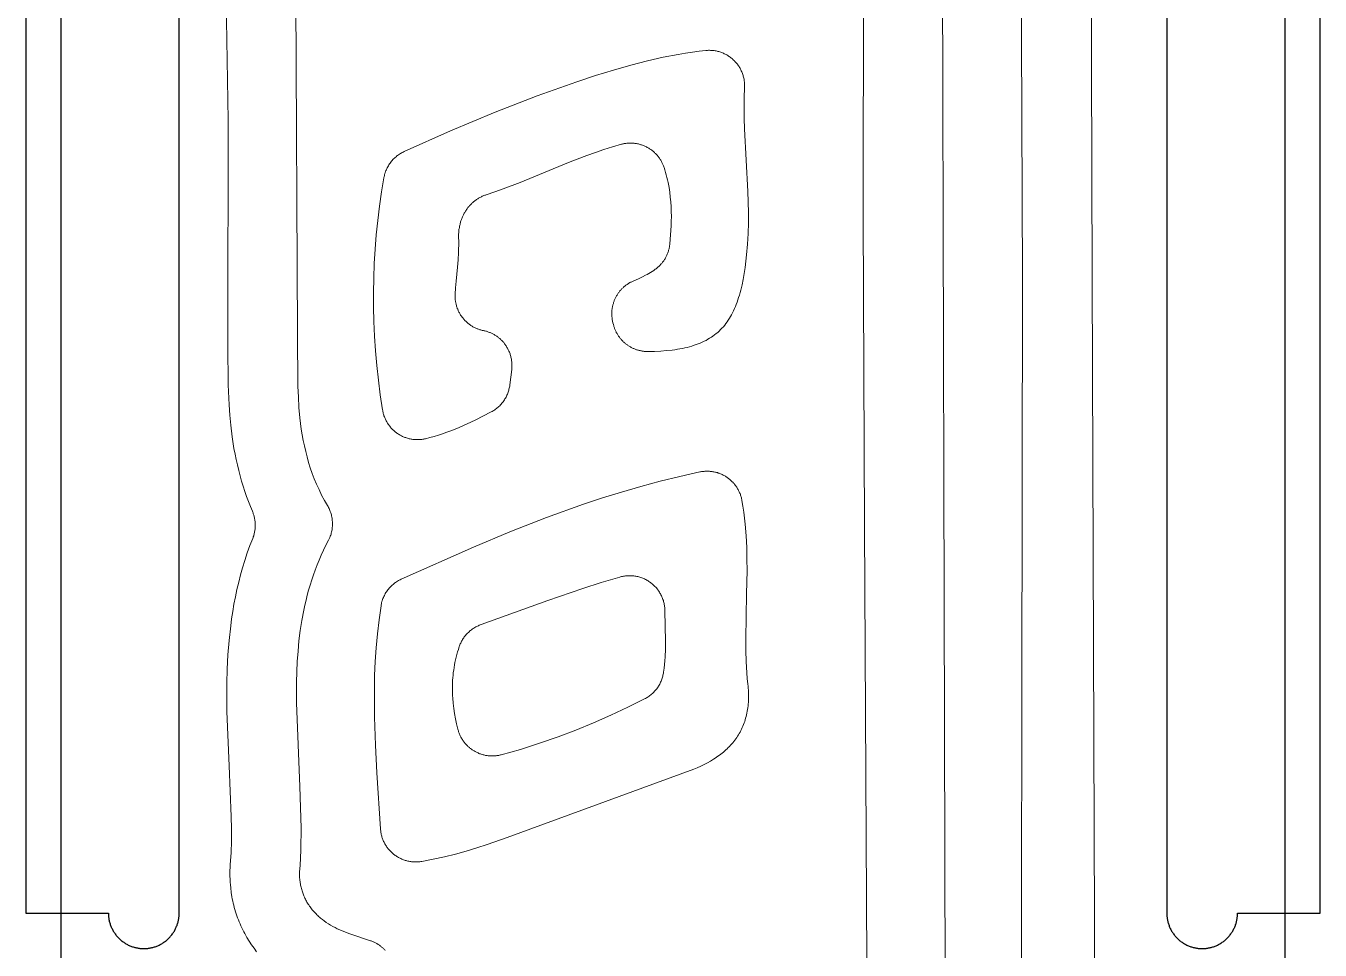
# Model space of a CAD drawing. Header units: millimetres. Extents: x -6241 to -6132, y -2794 to -2294.
# Drawn here: x -6241.5 to -6131.7, y -2597.6 to -2519.2 of the extents above; entities that cross this region are included whole.
import ezdxf

# ---------------------------------------------------------------- set-up
doc = ezdxf.new("R2010")
doc.units = ezdxf.units.MM
doc.header["$MEASUREMENT"] = 0
for name, color, linetype, true_color in [('FAB$CUTEXT-D10-TE6', 80, 'Continuous', 0x2fff00), ('FAB$POCKET-D5-TE6', 4, 'Continuous', 0x00fff5), ('FAB$POCKET-D8-TE6', 5, 'Continuous', 0x0200ff)]:
    doc.layers.add(name, color=color, linetype=linetype, true_color=true_color)

msp = doc.modelspace()

# ---------------------------------------------------------------- linework, layer by layer
at = {"layer": 'FAB$CUTEXT-D10-TE6'}
msp.add_lwpolyline([(-6134.72, -2299.47), (-6134.72, -2789.47), (-6238.47, -2789.47), (-6238.47, -2299.47)], close=True, dxfattribs=at)
at = {"layer": 'FAB$POCKET-D5-TE6'}
for points in [[(-6234.47, -2494.47), (-6241.47, -2494.47), (-6241.47, -2594.47), (-6234.47, -2594.47)], [(-6228.47, -2594.47), (-6228.47, -2494.47)], [(-6144.72, -2494.47), (-6144.72, -2594.47)], [(-6138.72, -2594.47), (-6131.72, -2594.47), (-6131.72, -2494.47), (-6138.72, -2494.47)], [(-6234.47, -2594.47), (-6234.47, -2594.53), (-6234.46, -2594.6), (-6234.46, -2594.67), (-6234.45, -2594.74), (-6234.45, -2594.8), (-6234.44, -2594.87), (-6234.43, -2594.94), (-6234.42, -2595.01), (-6234.4, -2595.08), (-6234.39, -2595.15), (-6234.37, -2595.22), (-6234.35, -2595.29), (-6234.33, -2595.36), (-6234.31, -2595.43), (-6234.28, -2595.5), (-6234.26, -2595.57), (-6234.23, -2595.64), (-6234.2, -2595.71), (-6234.16, -2595.78), (-6234.13, -2595.84), (-6234.1, -2595.91), (-6234.06, -2595.98), (-6234.02, -2596.04), (-6233.98, -2596.11), (-6233.93, -2596.17), (-6233.89, -2596.23), (-6233.84, -2596.3), (-6233.8, -2596.36), (-6233.75, -2596.42), (-6233.69, -2596.48), (-6233.64, -2596.53), (-6233.59, -2596.59), (-6233.53, -2596.64), (-6233.47, -2596.69), (-6233.42, -2596.75), (-6233.36, -2596.8), (-6233.3, -2596.84), (-6233.23, -2596.89), (-6233.17, -2596.93), (-6233.11, -2596.98), (-6233.04, -2597.02), (-6232.98, -2597.06), (-6232.91, -2597.1), (-6232.84, -2597.13), (-6232.78, -2597.17), (-6232.71, -2597.2), (-6232.64, -2597.23), (-6232.57, -2597.26), (-6232.5, -2597.28), (-6232.43, -2597.31), (-6232.36, -2597.33), (-6232.29, -2597.35), (-6232.22, -2597.37), (-6232.15, -2597.39), (-6232.08, -2597.4), (-6232.01, -2597.42), (-6231.94, -2597.43), (-6231.87, -2597.44), (-6231.8, -2597.45), (-6231.74, -2597.45), (-6231.67, -2597.46), (-6231.6, -2597.46), (-6231.53, -2597.47), (-6231.47, -2597.47), (-6231.4, -2597.47), (-6231.33, -2597.46), (-6231.26, -2597.46), (-6231.2, -2597.45), (-6231.13, -2597.45), (-6231.06, -2597.44), (-6230.99, -2597.43), (-6230.92, -2597.42), (-6230.85, -2597.4), (-6230.78, -2597.39), (-6230.71, -2597.37), (-6230.64, -2597.35), (-6230.57, -2597.33), (-6230.5, -2597.31), (-6230.43, -2597.28), (-6230.36, -2597.26), (-6230.29, -2597.23), (-6230.22, -2597.2), (-6230.16, -2597.17), (-6230.09, -2597.13), (-6230.02, -2597.1), (-6229.95, -2597.06), (-6229.89, -2597.02), (-6229.82, -2596.98), (-6229.76, -2596.93), (-6229.7, -2596.89), (-6229.64, -2596.84), (-6229.58, -2596.8), (-6229.52, -2596.75), (-6229.46, -2596.69), (-6229.4, -2596.64), (-6229.34, -2596.59), (-6229.29, -2596.53), (-6229.24, -2596.48), (-6229.19, -2596.42), (-6229.14, -2596.36), (-6229.09, -2596.3), (-6229.04, -2596.23), (-6229, -2596.17), (-6228.96, -2596.11), (-6228.91, -2596.04), (-6228.87, -2595.98), (-6228.84, -2595.91), (-6228.8, -2595.84), (-6228.77, -2595.78), (-6228.74, -2595.71), (-6228.71, -2595.64), (-6228.68, -2595.57), (-6228.65, -2595.5), (-6228.63, -2595.43), (-6228.6, -2595.36), (-6228.58, -2595.29), (-6228.56, -2595.22), (-6228.55, -2595.15), (-6228.53, -2595.08), (-6228.52, -2595.01), (-6228.5, -2594.94), (-6228.49, -2594.87), (-6228.49, -2594.8), (-6228.48, -2594.74), (-6228.47, -2594.67), (-6228.47, -2594.6), (-6228.47, -2594.53), (-6228.47, -2594.47)], [(-6144.72, -2594.47), (-6144.72, -2594.53), (-6144.71, -2594.6), (-6144.71, -2594.67), (-6144.71, -2594.74), (-6144.7, -2594.8), (-6144.69, -2594.87), (-6144.68, -2594.94), (-6144.67, -2595.01), (-6144.65, -2595.08), (-6144.64, -2595.15), (-6144.62, -2595.22), (-6144.6, -2595.29), (-6144.58, -2595.36), (-6144.56, -2595.43), (-6144.53, -2595.5), (-6144.51, -2595.57), (-6144.48, -2595.64), (-6144.45, -2595.71), (-6144.42, -2595.78), (-6144.38, -2595.84), (-6144.35, -2595.91), (-6144.31, -2595.98), (-6144.27, -2596.04), (-6144.23, -2596.11), (-6144.19, -2596.17), (-6144.14, -2596.23), (-6144.09, -2596.3), (-6144.05, -2596.36), (-6144, -2596.42), (-6143.95, -2596.48), (-6143.89, -2596.53), (-6143.84, -2596.59), (-6143.78, -2596.64), (-6143.73, -2596.69), (-6143.67, -2596.75), (-6143.61, -2596.8), (-6143.55, -2596.84), (-6143.49, -2596.89), (-6143.42, -2596.93), (-6143.36, -2596.98), (-6143.29, -2597.02), (-6143.23, -2597.06), (-6143.16, -2597.1), (-6143.1, -2597.13), (-6143.03, -2597.17), (-6142.96, -2597.2), (-6142.89, -2597.23), (-6142.82, -2597.26), (-6142.75, -2597.28), (-6142.68, -2597.31), (-6142.61, -2597.33), (-6142.54, -2597.35), (-6142.47, -2597.37), (-6142.4, -2597.39), (-6142.33, -2597.4), (-6142.26, -2597.42), (-6142.19, -2597.43), (-6142.12, -2597.44), (-6142.06, -2597.45), (-6141.99, -2597.45), (-6141.92, -2597.46), (-6141.85, -2597.46), (-6141.78, -2597.47), (-6141.72, -2597.47), (-6141.65, -2597.47), (-6141.58, -2597.46), (-6141.52, -2597.46), (-6141.45, -2597.45), (-6141.38, -2597.45), (-6141.31, -2597.44), (-6141.24, -2597.43), (-6141.17, -2597.42), (-6141.1, -2597.4), (-6141.03, -2597.39), (-6140.96, -2597.37), (-6140.89, -2597.35), (-6140.82, -2597.33), (-6140.75, -2597.31), (-6140.68, -2597.28), (-6140.61, -2597.26), (-6140.54, -2597.23), (-6140.48, -2597.2), (-6140.41, -2597.17), (-6140.34, -2597.13), (-6140.27, -2597.1), (-6140.21, -2597.06), (-6140.14, -2597.02), (-6140.08, -2596.98), (-6140.01, -2596.93), (-6139.95, -2596.89), (-6139.89, -2596.84), (-6139.83, -2596.8), (-6139.77, -2596.75), (-6139.71, -2596.69), (-6139.65, -2596.64), (-6139.6, -2596.59), (-6139.54, -2596.53), (-6139.49, -2596.48), (-6139.44, -2596.42), (-6139.39, -2596.36), (-6139.34, -2596.3), (-6139.29, -2596.23), (-6139.25, -2596.17), (-6139.21, -2596.11), (-6139.17, -2596.04), (-6139.13, -2595.98), (-6139.09, -2595.91), (-6139.05, -2595.84), (-6139.02, -2595.78), (-6138.99, -2595.71), (-6138.96, -2595.64), (-6138.93, -2595.57), (-6138.9, -2595.5), (-6138.88, -2595.43), (-6138.85, -2595.36), (-6138.83, -2595.29), (-6138.81, -2595.22), (-6138.8, -2595.15), (-6138.78, -2595.08), (-6138.77, -2595.01), (-6138.76, -2594.94), (-6138.75, -2594.87), (-6138.74, -2594.8), (-6138.73, -2594.74), (-6138.72, -2594.67), (-6138.72, -2594.6), (-6138.72, -2594.53), (-6138.72, -2594.47)]]:
    msp.add_lwpolyline(points, dxfattribs=at)
at = {"layer": 'FAB$POCKET-D8-TE6', "lineweight": 0}
for points in [[(-6156.95, -2540.58), (-6157.31, -2452.01)], [(-6163.45, -2621.61), (-6163.89, -2461.07)], [(-6170.39, -2473.87), (-6170.48, -2535.43)], [(-6151.24, -2476.71), (-6151.05, -2540.61)], [(-6224.34, -2545.3), (-6224.3, -2527.19), (-6224.47, -2517.02)], [(-6218.57, -2516.83), (-6218.43, -2545.29)], [(-6183.82, -2521.29), (-6184.37, -2521.35), (-6184.95, -2521.43), (-6185.54, -2521.52), (-6186.15, -2521.62), (-6187.42, -2521.87), (-6188.76, -2522.18), (-6190.17, -2522.54), (-6191.64, -2522.96), (-6193.17, -2523.42), (-6194.76, -2523.94), (-6198.11, -2525.14), (-6201.68, -2526.53), (-6205.45, -2528.11), (-6209.4, -2529.87)], [(-6180.52, -2524.43), (-6180.52, -2524.36), (-6180.52, -2524.28), (-6180.52, -2524.2), (-6180.52, -2524.12), (-6180.53, -2524.04), (-6180.54, -2523.96), (-6180.55, -2523.88), (-6180.56, -2523.8), (-6180.57, -2523.72), (-6180.59, -2523.64), (-6180.61, -2523.56), (-6180.63, -2523.48), (-6180.65, -2523.4), (-6180.67, -2523.32), (-6180.7, -2523.25), (-6180.73, -2523.17), (-6180.76, -2523.09), (-6180.8, -2523.02), (-6180.83, -2522.94), (-6180.87, -2522.87), (-6180.91, -2522.8), (-6180.95, -2522.73), (-6180.99, -2522.66), (-6181.04, -2522.59), (-6181.08, -2522.52), (-6181.13, -2522.46), (-6181.18, -2522.4), (-6181.23, -2522.33), (-6181.28, -2522.27), (-6181.34, -2522.22), (-6181.39, -2522.16), (-6181.45, -2522.1), (-6181.51, -2522.05), (-6181.56, -2522), (-6181.63, -2521.95), (-6181.69, -2521.9), (-6181.75, -2521.85), (-6181.82, -2521.8), (-6181.88, -2521.76), (-6181.95, -2521.72), (-6182.02, -2521.67), (-6182.09, -2521.63), (-6182.17, -2521.6), (-6182.24, -2521.56), (-6182.31, -2521.53), (-6182.39, -2521.49), (-6182.47, -2521.46), (-6182.54, -2521.44), (-6182.62, -2521.41), (-6182.7, -2521.39), (-6182.78, -2521.37), (-6182.86, -2521.35), (-6182.94, -2521.33), (-6183.02, -2521.32), (-6183.1, -2521.3), (-6183.18, -2521.29), (-6183.26, -2521.28), (-6183.34, -2521.28), (-6183.42, -2521.28), (-6183.5, -2521.27), (-6183.58, -2521.27), (-6183.66, -2521.28), (-6183.74, -2521.28), (-6183.82, -2521.29)], [(-6188.69, -2546.83), (-6188.15, -2546.81), (-6187.63, -2546.79), (-6187.14, -2546.75), (-6186.67, -2546.7), (-6186.44, -2546.67), (-6186.22, -2546.63), (-6186.01, -2546.6), (-6185.79, -2546.56), (-6185.59, -2546.51), (-6185.39, -2546.47), (-6185.19, -2546.42), (-6185, -2546.36), (-6184.81, -2546.3), (-6184.63, -2546.24), (-6184.45, -2546.18), (-6184.28, -2546.11), (-6184.11, -2546.03), (-6183.95, -2545.96), (-6183.79, -2545.88), (-6183.64, -2545.79), (-6183.49, -2545.7), (-6183.34, -2545.61), (-6183.2, -2545.51), (-6183.06, -2545.41), (-6182.93, -2545.31), (-6182.8, -2545.2), (-6182.68, -2545.09), (-6182.55, -2544.97), (-6182.44, -2544.84), (-6182.32, -2544.72), (-6182.21, -2544.59), (-6182.11, -2544.45), (-6182, -2544.31), (-6181.91, -2544.16), (-6181.81, -2544.01), (-6181.72, -2543.86), (-6181.63, -2543.7), (-6181.54, -2543.54), (-6181.46, -2543.37), (-6181.38, -2543.19), (-6181.3, -2543.01), (-6181.23, -2542.83), (-6181.16, -2542.64), (-6181.09, -2542.45), (-6181.03, -2542.25), (-6180.96, -2542.04), (-6180.9, -2541.83), (-6180.85, -2541.62), (-6180.74, -2541.17), (-6180.65, -2540.71), (-6180.56, -2540.22), (-6180.48, -2539.7), (-6180.41, -2539.17), (-6180.35, -2538.61), (-6180.27, -2537.71), (-6180.22, -2536.82), (-6180.2, -2535.92), (-6180.2, -2535.03), (-6180.25, -2533.25), (-6180.53, -2527.94), (-6180.56, -2527.06), (-6180.57, -2526.19), (-6180.56, -2525.31), (-6180.52, -2524.43)], [(-6202.43, -2533.53), (-6201.7, -2533.29), (-6200.99, -2533.03), (-6199.56, -2532.49), (-6196.74, -2531.32), (-6195.32, -2530.74), (-6193.89, -2530.19), (-6193.17, -2529.93), (-6192.45, -2529.68), (-6191.71, -2529.45), (-6190.97, -2529.24)], [(-6190.97, -2529.24), (-6190.91, -2529.23), (-6190.85, -2529.21), (-6190.78, -2529.2), (-6190.72, -2529.19), (-6190.65, -2529.18), (-6190.59, -2529.17), (-6190.52, -2529.16), (-6190.45, -2529.15), (-6190.38, -2529.15), (-6190.31, -2529.15), (-6190.24, -2529.14), (-6190.17, -2529.14), (-6190.1, -2529.15), (-6190.03, -2529.15), (-6189.96, -2529.15), (-6189.89, -2529.16), (-6189.82, -2529.17), (-6189.75, -2529.18), (-6189.68, -2529.19), (-6189.61, -2529.2), (-6189.53, -2529.22), (-6189.46, -2529.24), (-6189.39, -2529.26), (-6189.32, -2529.28), (-6189.25, -2529.3), (-6189.18, -2529.32), (-6189.11, -2529.35), (-6189.04, -2529.38), (-6188.97, -2529.41), (-6188.91, -2529.44), (-6188.84, -2529.47), (-6188.77, -2529.51), (-6188.71, -2529.54), (-6188.65, -2529.58), (-6188.58, -2529.62), (-6188.52, -2529.66), (-6188.46, -2529.7), (-6188.4, -2529.75), (-6188.34, -2529.79), (-6188.28, -2529.84), (-6188.23, -2529.89), (-6188.17, -2529.94), (-6188.12, -2529.99), (-6188.07, -2530.04), (-6188.02, -2530.09), (-6187.97, -2530.14), (-6187.92, -2530.2), (-6187.87, -2530.25), (-6187.83, -2530.31), (-6187.79, -2530.37), (-6187.75, -2530.42), (-6187.71, -2530.48), (-6187.67, -2530.54), (-6187.63, -2530.6), (-6187.6, -2530.66), (-6187.56, -2530.72), (-6187.53, -2530.78), (-6187.5, -2530.84), (-6187.47, -2530.9), (-6187.45, -2530.96), (-6187.42, -2531.02), (-6187.4, -2531.08), (-6187.38, -2531.15), (-6187.35, -2531.21)], [(-6209.4, -2529.87), (-6209.48, -2529.91), (-6209.56, -2529.95), (-6209.64, -2529.99), (-6209.71, -2530.04), (-6209.79, -2530.08), (-6209.86, -2530.13), (-6209.94, -2530.19), (-6210.01, -2530.24), (-6210.08, -2530.3), (-6210.15, -2530.36), (-6210.22, -2530.42), (-6210.28, -2530.49), (-6210.35, -2530.55), (-6210.41, -2530.62), (-6210.47, -2530.69), (-6210.53, -2530.76), (-6210.58, -2530.84), (-6210.64, -2530.91), (-6210.69, -2530.99), (-6210.73, -2531.07), (-6210.78, -2531.15), (-6210.82, -2531.23), (-6210.86, -2531.31), (-6210.9, -2531.4), (-6210.94, -2531.48), (-6210.97, -2531.57), (-6211, -2531.65), (-6211.03, -2531.74), (-6211.05, -2531.82), (-6211.07, -2531.91), (-6211.09, -2531.99), (-6211.11, -2532.08)], [(-6187.35, -2531.21), (-6187.29, -2531.42), (-6187.22, -2531.63), (-6187.16, -2531.85), (-6187.11, -2532.06), (-6187.06, -2532.27), (-6187.01, -2532.48), (-6186.93, -2532.9), (-6186.87, -2533.32), (-6186.82, -2533.73), (-6186.78, -2534.14), (-6186.75, -2534.55), (-6186.74, -2534.96), (-6186.73, -2535.36), (-6186.74, -2535.76), (-6186.75, -2536.16), (-6186.79, -2536.94), (-6186.86, -2537.7)], [(-6211.11, -2532.08), (-6211.3, -2533.29), (-6211.48, -2534.5), (-6211.62, -2535.71), (-6211.75, -2536.92), (-6211.85, -2538.14), (-6211.92, -2539.36), (-6211.96, -2540.59), (-6211.99, -2541.81), (-6211.98, -2543.05), (-6211.95, -2544.28), (-6211.89, -2545.52), (-6211.81, -2546.76), (-6211.71, -2548.01), (-6211.57, -2549.26), (-6211.41, -2550.51), (-6211.23, -2551.77)], [(-6204.77, -2537.15), (-6204.77, -2537.08), (-6204.77, -2537), (-6204.77, -2536.93), (-6204.77, -2536.85), (-6204.76, -2536.77), (-6204.76, -2536.7), (-6204.75, -2536.62), (-6204.75, -2536.55), (-6204.74, -2536.47), (-6204.73, -2536.4), (-6204.71, -2536.33), (-6204.7, -2536.25), (-6204.69, -2536.18), (-6204.67, -2536.11), (-6204.65, -2536.04), (-6204.64, -2535.96), (-6204.62, -2535.89), (-6204.6, -2535.82), (-6204.57, -2535.75), (-6204.55, -2535.68), (-6204.53, -2535.62), (-6204.5, -2535.55), (-6204.47, -2535.48), (-6204.45, -2535.41), (-6204.42, -2535.35), (-6204.39, -2535.28), (-6204.36, -2535.22), (-6204.32, -2535.15), (-6204.29, -2535.09), (-6204.25, -2535.03), (-6204.22, -2534.97), (-6204.18, -2534.91), (-6204.14, -2534.85), (-6204.1, -2534.79), (-6204.06, -2534.73), (-6204.02, -2534.67), (-6203.98, -2534.61), (-6203.93, -2534.56), (-6203.89, -2534.51), (-6203.84, -2534.45), (-6203.79, -2534.4), (-6203.74, -2534.35), (-6203.69, -2534.3), (-6203.64, -2534.25), (-6203.59, -2534.2), (-6203.54, -2534.15), (-6203.49, -2534.11), (-6203.43, -2534.06), (-6203.38, -2534.02), (-6203.32, -2533.98), (-6203.26, -2533.94), (-6203.2, -2533.9), (-6203.14, -2533.86), (-6203.08, -2533.82), (-6203.02, -2533.79), (-6202.96, -2533.75), (-6202.9, -2533.72), (-6202.83, -2533.69), (-6202.77, -2533.66), (-6202.7, -2533.63), (-6202.63, -2533.6), (-6202.56, -2533.57), (-6202.5, -2533.55), (-6202.43, -2533.53)], [(-6170.48, -2535.43), (-6170.34, -2561.65)], [(-6205.07, -2541.96), (-6205.03, -2541.43), (-6204.98, -2540.86), (-6204.87, -2539.67), (-6204.82, -2539.05), (-6204.78, -2538.43), (-6204.77, -2538.11), (-6204.76, -2537.79), (-6204.76, -2537.47), (-6204.77, -2537.15)], [(-6186.86, -2537.7), (-6186.87, -2537.77), (-6186.88, -2537.84), (-6186.89, -2537.91), (-6186.9, -2537.97), (-6186.91, -2538.04), (-6186.93, -2538.11), (-6186.95, -2538.18), (-6186.96, -2538.24), (-6186.98, -2538.31), (-6187.01, -2538.38), (-6187.03, -2538.44), (-6187.05, -2538.51), (-6187.08, -2538.57), (-6187.11, -2538.64), (-6187.14, -2538.7), (-6187.17, -2538.77), (-6187.2, -2538.83), (-6187.24, -2538.89), (-6187.27, -2538.95), (-6187.31, -2539.01), (-6187.34, -2539.07), (-6187.38, -2539.13), (-6187.42, -2539.18), (-6187.47, -2539.24), (-6187.51, -2539.29), (-6187.55, -2539.35), (-6187.6, -2539.4), (-6187.65, -2539.45), (-6187.69, -2539.5), (-6187.74, -2539.55), (-6187.79, -2539.6), (-6187.84, -2539.64)], [(-6187.84, -2539.64), (-6187.9, -2539.7), (-6187.97, -2539.75), (-6188.03, -2539.8), (-6188.09, -2539.85), (-6188.16, -2539.9), (-6188.22, -2539.95), (-6188.36, -2540.04), (-6188.49, -2540.12), (-6188.63, -2540.2), (-6188.77, -2540.28), (-6188.91, -2540.35), (-6189.19, -2540.49), (-6189.47, -2540.62), (-6190.03, -2540.88)], [(-6157.09, -2629.41), (-6156.95, -2540.58)], [(-6151.05, -2540.61), (-6150.81, -2602.99), (-6151.28, -2632.55)], [(-6190.03, -2540.88), (-6190.09, -2540.9), (-6190.14, -2540.93), (-6190.19, -2540.95), (-6190.24, -2540.98), (-6190.29, -2541.01), (-6190.34, -2541.04), (-6190.39, -2541.07), (-6190.44, -2541.1), (-6190.49, -2541.14), (-6190.54, -2541.17), (-6190.59, -2541.21), (-6190.64, -2541.25), (-6190.69, -2541.29), (-6190.73, -2541.32), (-6190.78, -2541.37), (-6190.83, -2541.41), (-6190.87, -2541.45), (-6190.92, -2541.49), (-6190.96, -2541.54), (-6191, -2541.59), (-6191.04, -2541.63), (-6191.09, -2541.68), (-6191.13, -2541.73), (-6191.16, -2541.78), (-6191.2, -2541.83), (-6191.24, -2541.88), (-6191.28, -2541.93), (-6191.31, -2541.99), (-6191.34, -2542.04), (-6191.38, -2542.1), (-6191.41, -2542.15), (-6191.44, -2542.21), (-6191.47, -2542.27), (-6191.5, -2542.32), (-6191.52, -2542.38), (-6191.55, -2542.44), (-6191.57, -2542.5), (-6191.59, -2542.56), (-6191.62, -2542.62), (-6191.64, -2542.68), (-6191.65, -2542.74), (-6191.67, -2542.8), (-6191.69, -2542.86), (-6191.7, -2542.92), (-6191.72, -2542.98), (-6191.73, -2543.05), (-6191.74, -2543.11), (-6191.75, -2543.17), (-6191.76, -2543.23), (-6191.77, -2543.29), (-6191.77, -2543.35), (-6191.78, -2543.41), (-6191.78, -2543.48), (-6191.78, -2543.54), (-6191.78, -2543.6), (-6191.78, -2543.66), (-6191.78, -2543.72), (-6191.78, -2543.78), (-6191.77, -2543.83), (-6191.77, -2543.89), (-6191.76, -2543.95), (-6191.75, -2544.01), (-6191.75, -2544.07), (-6191.74, -2544.12)], [(-6202.66, -2545.05), (-6202.72, -2545.04), (-6202.78, -2545.03), (-6202.84, -2545.01), (-6202.9, -2544.99), (-6202.96, -2544.98), (-6203.02, -2544.96), (-6203.08, -2544.93), (-6203.14, -2544.91), (-6203.2, -2544.89), (-6203.26, -2544.86), (-6203.32, -2544.84), (-6203.38, -2544.81), (-6203.44, -2544.78), (-6203.5, -2544.75), (-6203.56, -2544.72), (-6203.62, -2544.68), (-6203.68, -2544.65), (-6203.73, -2544.61), (-6203.79, -2544.57), (-6203.84, -2544.53), (-6203.9, -2544.49), (-6203.95, -2544.45), (-6204.01, -2544.4), (-6204.06, -2544.36), (-6204.11, -2544.31), (-6204.16, -2544.26), (-6204.21, -2544.22), (-6204.26, -2544.17), (-6204.3, -2544.11), (-6204.35, -2544.06), (-6204.39, -2544.01), (-6204.44, -2543.95), (-6204.48, -2543.9), (-6204.52, -2543.84), (-6204.56, -2543.79), (-6204.6, -2543.73), (-6204.64, -2543.67), (-6204.67, -2543.61), (-6204.7, -2543.55), (-6204.74, -2543.49), (-6204.77, -2543.43), (-6204.8, -2543.36), (-6204.82, -2543.3), (-6204.85, -2543.24), (-6204.88, -2543.17), (-6204.9, -2543.11), (-6204.92, -2543.05), (-6204.94, -2542.98), (-6204.96, -2542.92), (-6204.98, -2542.85), (-6204.99, -2542.79), (-6205.01, -2542.72), (-6205.02, -2542.66), (-6205.03, -2542.6), (-6205.04, -2542.53), (-6205.05, -2542.47), (-6205.06, -2542.4), (-6205.06, -2542.34), (-6205.07, -2542.28), (-6205.07, -2542.21), (-6205.07, -2542.15), (-6205.07, -2542.09), (-6205.07, -2542.03), (-6205.07, -2541.96)], [(-6200.27, -2548.36), (-6200.26, -2548.28), (-6200.26, -2548.21), (-6200.25, -2548.14), (-6200.25, -2548.06), (-6200.25, -2547.99), (-6200.25, -2547.91), (-6200.25, -2547.84), (-6200.26, -2547.76), (-6200.27, -2547.69), (-6200.28, -2547.61), (-6200.29, -2547.53), (-6200.3, -2547.46), (-6200.31, -2547.38), (-6200.33, -2547.31), (-6200.35, -2547.24), (-6200.37, -2547.16), (-6200.39, -2547.09), (-6200.41, -2547.02), (-6200.44, -2546.95), (-6200.47, -2546.87), (-6200.5, -2546.8), (-6200.53, -2546.73), (-6200.56, -2546.67), (-6200.59, -2546.6), (-6200.63, -2546.53), (-6200.67, -2546.47), (-6200.71, -2546.4), (-6200.75, -2546.34), (-6200.79, -2546.28), (-6200.83, -2546.22), (-6200.88, -2546.16), (-6200.92, -2546.1), (-6200.96, -2546.05), (-6201, -2546), (-6201.05, -2545.96), (-6201.09, -2545.91), (-6201.14, -2545.87), (-6201.18, -2545.82), (-6201.23, -2545.78), (-6201.28, -2545.73), (-6201.33, -2545.69), (-6201.38, -2545.65), (-6201.43, -2545.61), (-6201.48, -2545.57), (-6201.53, -2545.53), (-6201.59, -2545.5), (-6201.64, -2545.46), (-6201.7, -2545.43), (-6201.75, -2545.39), (-6201.81, -2545.36), (-6201.87, -2545.33), (-6201.93, -2545.3), (-6201.98, -2545.27), (-6202.04, -2545.25), (-6202.1, -2545.22), (-6202.16, -2545.2), (-6202.23, -2545.17), (-6202.29, -2545.15), (-6202.35, -2545.13), (-6202.41, -2545.11), (-6202.47, -2545.1), (-6202.54, -2545.08), (-6202.6, -2545.07), (-6202.66, -2545.05)], [(-6191.74, -2544.12), (-6191.71, -2544.26), (-6191.68, -2544.39), (-6191.65, -2544.53), (-6191.61, -2544.66)], [(-6191.61, -2544.66), (-6191.6, -2544.71), (-6191.58, -2544.77), (-6191.56, -2544.82), (-6191.54, -2544.88), (-6191.52, -2544.93), (-6191.5, -2544.99), (-6191.47, -2545.04), (-6191.45, -2545.09), (-6191.42, -2545.15), (-6191.4, -2545.2), (-6191.37, -2545.25), (-6191.34, -2545.31), (-6191.31, -2545.36), (-6191.28, -2545.41), (-6191.24, -2545.46), (-6191.21, -2545.51), (-6191.17, -2545.57), (-6191.14, -2545.62), (-6191.1, -2545.67), (-6191.06, -2545.71), (-6191.02, -2545.76), (-6190.98, -2545.81), (-6190.94, -2545.86), (-6190.89, -2545.9), (-6190.85, -2545.95), (-6190.81, -2545.99), (-6190.76, -2546.03), (-6190.71, -2546.08), (-6190.66, -2546.12), (-6190.62, -2546.16), (-6190.57, -2546.2), (-6190.52, -2546.24), (-6190.46, -2546.27), (-6190.41, -2546.31), (-6190.36, -2546.34), (-6190.31, -2546.38), (-6190.25, -2546.41), (-6190.2, -2546.44), (-6190.14, -2546.47), (-6190.09, -2546.5), (-6190.03, -2546.53), (-6189.97, -2546.56), (-6189.92, -2546.58), (-6189.86, -2546.61), (-6189.8, -2546.63), (-6189.74, -2546.65), (-6189.68, -2546.67), (-6189.62, -2546.69), (-6189.57, -2546.71), (-6189.51, -2546.72), (-6189.45, -2546.74), (-6189.39, -2546.75), (-6189.33, -2546.76), (-6189.27, -2546.78), (-6189.21, -2546.79), (-6189.15, -2546.8), (-6189.09, -2546.8), (-6189.03, -2546.81), (-6188.98, -2546.82), (-6188.92, -2546.82), (-6188.86, -2546.82), (-6188.8, -2546.82), (-6188.74, -2546.83), (-6188.69, -2546.83)], [(-6224.34, -2546.32), (-6224.34, -2545.3)], [(-6218.43, -2545.29), (-6218.4, -2549.78), (-6218.36, -2550.67), (-6218.31, -2551.56), (-6218.23, -2552.45), (-6218.17, -2552.93), (-6218.11, -2553.41), (-6218.03, -2553.88), (-6217.95, -2554.36), (-6217.85, -2554.83), (-6217.74, -2555.3), (-6217.62, -2555.77), (-6217.49, -2556.24), (-6217.35, -2556.7), (-6217.19, -2557.17), (-6217.01, -2557.63), (-6216.82, -2558.09), (-6216.61, -2558.54), (-6216.39, -2559), (-6216.15, -2559.45), (-6215.89, -2559.9)], [(-6222.26, -2560.38), (-6222.43, -2559.96), (-6222.59, -2559.54), (-6222.75, -2559.12), (-6222.9, -2558.69), (-6223.04, -2558.25), (-6223.18, -2557.81), (-6223.3, -2557.36), (-6223.42, -2556.91), (-6223.53, -2556.45), (-6223.64, -2555.99), (-6223.73, -2555.52), (-6223.82, -2555.04), (-6223.97, -2554.07), (-6224.1, -2553.08), (-6224.18, -2552.21), (-6224.24, -2551.34), (-6224.31, -2549.64), (-6224.34, -2546.32)], [(-6200.43, -2549.66), (-6200.27, -2548.36)], [(-6202, -2551.95), (-6201.93, -2551.91), (-6201.85, -2551.87), (-6201.78, -2551.82), (-6201.7, -2551.77), (-6201.63, -2551.72), (-6201.56, -2551.66), (-6201.49, -2551.61), (-6201.42, -2551.55), (-6201.35, -2551.49), (-6201.29, -2551.42), (-6201.23, -2551.36), (-6201.16, -2551.29), (-6201.1, -2551.22), (-6201.05, -2551.15), (-6200.99, -2551.08), (-6200.94, -2551), (-6200.89, -2550.92), (-6200.84, -2550.85), (-6200.79, -2550.77), (-6200.75, -2550.69), (-6200.71, -2550.6), (-6200.67, -2550.52), (-6200.63, -2550.44), (-6200.6, -2550.35), (-6200.57, -2550.27), (-6200.54, -2550.18), (-6200.52, -2550.1), (-6200.5, -2550.01), (-6200.48, -2549.92), (-6200.46, -2549.84), (-6200.44, -2549.75), (-6200.43, -2549.66)], [(-6211.23, -2551.77), (-6211.21, -2551.84), (-6211.2, -2551.92), (-6211.18, -2551.99), (-6211.16, -2552.07), (-6211.14, -2552.14), (-6211.12, -2552.21), (-6211.1, -2552.29), (-6211.07, -2552.36), (-6211.04, -2552.43), (-6211.01, -2552.5), (-6210.98, -2552.57), (-6210.95, -2552.64), (-6210.91, -2552.71), (-6210.87, -2552.78), (-6210.83, -2552.85), (-6210.79, -2552.91), (-6210.75, -2552.98), (-6210.7, -2553.04), (-6210.66, -2553.11), (-6210.61, -2553.17), (-6210.56, -2553.23), (-6210.51, -2553.29), (-6210.46, -2553.35), (-6210.4, -2553.4), (-6210.35, -2553.46), (-6210.29, -2553.51), (-6210.24, -2553.56), (-6210.18, -2553.61), (-6210.12, -2553.66), (-6210.06, -2553.7), (-6210, -2553.75), (-6209.94, -2553.79), (-6209.87, -2553.83), (-6209.81, -2553.87), (-6209.74, -2553.91), (-6209.68, -2553.95), (-6209.61, -2553.98), (-6209.54, -2554.02), (-6209.47, -2554.05), (-6209.4, -2554.08), (-6209.33, -2554.11), (-6209.26, -2554.13), (-6209.18, -2554.16), (-6209.11, -2554.18), (-6209.03, -2554.2), (-6208.96, -2554.22), (-6208.88, -2554.24), (-6208.8, -2554.25), (-6208.73, -2554.27), (-6208.65, -2554.28), (-6208.57, -2554.29), (-6208.49, -2554.29), (-6208.42, -2554.3), (-6208.34, -2554.3), (-6208.26, -2554.3), (-6208.18, -2554.3), (-6208.11, -2554.3), (-6208.03, -2554.29), (-6207.95, -2554.29), (-6207.88, -2554.28), (-6207.8, -2554.27), (-6207.73, -2554.25), (-6207.65, -2554.24), (-6207.58, -2554.22)], [(-6207.58, -2554.22), (-6207.21, -2554.13), (-6206.84, -2554.03), (-6206.48, -2553.92), (-6206.13, -2553.81), (-6205.77, -2553.68), (-6205.42, -2553.55), (-6205.07, -2553.42), (-6204.73, -2553.27), (-6204.04, -2552.97), (-6203.36, -2552.65), (-6202, -2551.95)], [(-6209.64, -2566.14), (-6203.52, -2563.41), (-6200.44, -2562.12), (-6197.33, -2560.91), (-6194.17, -2559.78), (-6192.58, -2559.25), (-6190.96, -2558.75), (-6189.33, -2558.28), (-6187.68, -2557.83), (-6186.01, -2557.42), (-6184.32, -2557.04)], [(-6184.32, -2557.04), (-6184.25, -2557.03), (-6184.18, -2557.01), (-6184.11, -2557), (-6184.03, -2556.99), (-6183.96, -2556.99), (-6183.88, -2556.98), (-6183.81, -2556.98), (-6183.73, -2556.98), (-6183.66, -2556.98), (-6183.58, -2556.98), (-6183.51, -2556.98), (-6183.43, -2556.99), (-6183.36, -2557), (-6183.28, -2557.01), (-6183.2, -2557.02), (-6183.13, -2557.03), (-6183.05, -2557.05), (-6182.98, -2557.06), (-6182.91, -2557.08), (-6182.83, -2557.1), (-6182.76, -2557.13), (-6182.69, -2557.15), (-6182.62, -2557.18), (-6182.55, -2557.21), (-6182.48, -2557.24), (-6182.41, -2557.27), (-6182.34, -2557.3), (-6182.28, -2557.33), (-6182.21, -2557.37), (-6182.15, -2557.41), (-6182.09, -2557.45), (-6182.03, -2557.49), (-6181.96, -2557.53), (-6181.91, -2557.57), (-6181.85, -2557.62), (-6181.79, -2557.66), (-6181.73, -2557.71), (-6181.68, -2557.76), (-6181.62, -2557.81), (-6181.57, -2557.87), (-6181.51, -2557.92), (-6181.46, -2557.98), (-6181.41, -2558.03), (-6181.37, -2558.09), (-6181.32, -2558.15), (-6181.27, -2558.21), (-6181.23, -2558.28), (-6181.19, -2558.34), (-6181.15, -2558.4), (-6181.11, -2558.47), (-6181.07, -2558.53), (-6181.03, -2558.6), (-6181, -2558.67), (-6180.97, -2558.74), (-6180.94, -2558.81), (-6180.91, -2558.88), (-6180.88, -2558.95), (-6180.86, -2559.02), (-6180.83, -2559.09), (-6180.81, -2559.16), (-6180.79, -2559.23), (-6180.78, -2559.31), (-6180.76, -2559.38), (-6180.75, -2559.45)], [(-6222.23, -2562.68), (-6222.2, -2562.61), (-6222.18, -2562.54), (-6222.15, -2562.47), (-6222.13, -2562.4), (-6222.11, -2562.33), (-6222.1, -2562.26), (-6222.08, -2562.19), (-6222.07, -2562.12), (-6222.05, -2562.04), (-6222.04, -2561.97), (-6222.03, -2561.9), (-6222.02, -2561.82), (-6222.02, -2561.75), (-6222.02, -2561.67), (-6222.01, -2561.6), (-6222.01, -2561.52), (-6222.02, -2561.45), (-6222.02, -2561.37), (-6222.02, -2561.3), (-6222.03, -2561.23), (-6222.04, -2561.15), (-6222.05, -2561.08), (-6222.07, -2561.01), (-6222.08, -2560.93), (-6222.1, -2560.86), (-6222.11, -2560.79), (-6222.13, -2560.72), (-6222.16, -2560.65), (-6222.18, -2560.58), (-6222.2, -2560.51), (-6222.23, -2560.44), (-6222.26, -2560.38)], [(-6215.89, -2559.9), (-6215.84, -2559.98), (-6215.8, -2560.06), (-6215.76, -2560.14), (-6215.72, -2560.23), (-6215.68, -2560.32), (-6215.65, -2560.4), (-6215.62, -2560.5), (-6215.59, -2560.59), (-6215.56, -2560.68), (-6215.54, -2560.77), (-6215.52, -2560.87), (-6215.5, -2560.97), (-6215.49, -2561.06), (-6215.48, -2561.16), (-6215.47, -2561.26), (-6215.46, -2561.36), (-6215.46, -2561.46), (-6215.46, -2561.55), (-6215.47, -2561.65), (-6215.48, -2561.75), (-6215.49, -2561.85), (-6215.5, -2561.94), (-6215.52, -2562.04), (-6215.54, -2562.13), (-6215.57, -2562.23), (-6215.59, -2562.32), (-6215.62, -2562.41), (-6215.66, -2562.5), (-6215.69, -2562.59), (-6215.73, -2562.67), (-6215.77, -2562.76), (-6215.81, -2562.84)], [(-6180.75, -2559.45), (-6180.66, -2559.95), (-6180.59, -2560.46), (-6180.53, -2560.96), (-6180.47, -2561.46), (-6180.39, -2562.45), (-6180.34, -2563.44), (-6180.32, -2564.43), (-6180.31, -2565.41), (-6180.35, -2567.37), (-6180.42, -2571.22), (-6180.42, -2572.18), (-6180.39, -2573.13), (-6180.33, -2574.08), (-6180.29, -2574.55), (-6180.24, -2575.03)], [(-6170.34, -2561.65), (-6170.13, -2603.83)], [(-6224.23, -2581.98), (-6224.42, -2577.35), (-6224.43, -2576.17), (-6224.43, -2574.97), (-6224.4, -2573.76), (-6224.33, -2572.55), (-6224.24, -2571.33), (-6224.1, -2570.1), (-6224.02, -2569.49), (-6223.93, -2568.87), (-6223.82, -2568.25), (-6223.7, -2567.63), (-6223.57, -2567.01), (-6223.42, -2566.4), (-6223.26, -2565.78), (-6223.09, -2565.16), (-6222.9, -2564.54), (-6222.69, -2563.91), (-6222.47, -2563.29), (-6222.23, -2562.68)], [(-6215.81, -2562.84), (-6216.02, -2563.26), (-6216.23, -2563.68), (-6216.42, -2564.09), (-6216.6, -2564.51), (-6216.77, -2564.93), (-6216.93, -2565.36), (-6217.09, -2565.78), (-6217.23, -2566.2), (-6217.36, -2566.63), (-6217.49, -2567.06), (-6217.6, -2567.48), (-6217.71, -2567.91), (-6217.81, -2568.34), (-6217.91, -2568.77), (-6218.07, -2569.63), (-6218.2, -2570.5), (-6218.31, -2571.37), (-6218.39, -2572.24), (-6218.46, -2573.11), (-6218.5, -2573.99), (-6218.52, -2574.87), (-6218.53, -2576.63), (-6218.23, -2583.72), (-6218.17, -2585.49), (-6218.13, -2587.26), (-6218.15, -2589.02), (-6218.19, -2589.9), (-6218.24, -2590.77)], [(-6187.28, -2568.78), (-6187.28, -2568.7), (-6187.28, -2568.62), (-6187.29, -2568.53), (-6187.3, -2568.45), (-6187.31, -2568.36), (-6187.33, -2568.28), (-6187.35, -2568.2), (-6187.37, -2568.11), (-6187.39, -2568.03), (-6187.41, -2567.95), (-6187.44, -2567.86), (-6187.47, -2567.78), (-6187.5, -2567.7), (-6187.54, -2567.62), (-6187.57, -2567.54), (-6187.61, -2567.46), (-6187.65, -2567.38), (-6187.7, -2567.31), (-6187.74, -2567.23), (-6187.79, -2567.16), (-6187.84, -2567.09), (-6187.89, -2567.02), (-6187.94, -2566.95), (-6188, -2566.88), (-6188.06, -2566.82), (-6188.12, -2566.76), (-6188.18, -2566.7), (-6188.24, -2566.64), (-6188.3, -2566.58), (-6188.36, -2566.53), (-6188.43, -2566.47), (-6188.5, -2566.42), (-6188.56, -2566.38), (-6188.63, -2566.33), (-6188.7, -2566.28), (-6188.78, -2566.24), (-6188.85, -2566.2), (-6188.93, -2566.16), (-6189, -2566.12), (-6189.08, -2566.09), (-6189.16, -2566.05), (-6189.24, -2566.02), (-6189.33, -2565.99), (-6189.41, -2565.97), (-6189.49, -2565.94), (-6189.58, -2565.92), (-6189.66, -2565.9), (-6189.75, -2565.88), (-6189.84, -2565.87), (-6189.92, -2565.86), (-6190.01, -2565.85), (-6190.1, -2565.84), (-6190.18, -2565.84), (-6190.27, -2565.84), (-6190.36, -2565.84), (-6190.44, -2565.84), (-6190.53, -2565.85), (-6190.61, -2565.86), (-6190.7, -2565.87), (-6190.78, -2565.88), (-6190.87, -2565.9), (-6190.95, -2565.91), (-6191.03, -2565.93), (-6191.11, -2565.96)], [(-6211.35, -2568.4), (-6211.33, -2568.31), (-6211.32, -2568.22), (-6211.3, -2568.13), (-6211.27, -2568.04), (-6211.25, -2567.96), (-6211.22, -2567.87), (-6211.19, -2567.78), (-6211.15, -2567.7), (-6211.11, -2567.61), (-6211.07, -2567.53), (-6211.03, -2567.45), (-6210.99, -2567.36), (-6210.94, -2567.28), (-6210.89, -2567.21), (-6210.83, -2567.13), (-6210.78, -2567.05), (-6210.72, -2566.98), (-6210.66, -2566.91), (-6210.6, -2566.84), (-6210.53, -2566.77), (-6210.47, -2566.7), (-6210.4, -2566.64), (-6210.33, -2566.58), (-6210.26, -2566.52), (-6210.18, -2566.46), (-6210.11, -2566.41), (-6210.03, -2566.36), (-6209.96, -2566.31), (-6209.88, -2566.26), (-6209.8, -2566.22), (-6209.72, -2566.18), (-6209.64, -2566.14)], [(-6191.11, -2565.96), (-6192.69, -2566.43), (-6194.23, -2566.93), (-6197.2, -2567.95), (-6202.86, -2569.99)], [(-6211.4, -2587.32), (-6211.71, -2582.57), (-6211.83, -2580.21), (-6211.9, -2577.85), (-6211.91, -2575.49), (-6211.89, -2574.31), (-6211.84, -2573.13), (-6211.76, -2571.95), (-6211.66, -2570.77), (-6211.52, -2569.58), (-6211.35, -2568.4)], [(-6187.39, -2574.02), (-6187.35, -2573.69), (-6187.31, -2573.37), (-6187.29, -2573.05), (-6187.27, -2572.72), (-6187.24, -2572.08), (-6187.23, -2571.43), (-6187.28, -2568.78)], [(-6202.86, -2569.99), (-6202.94, -2570.02), (-6203.02, -2570.05), (-6203.09, -2570.08), (-6203.17, -2570.12), (-6203.24, -2570.15), (-6203.32, -2570.19), (-6203.39, -2570.23), (-6203.47, -2570.28), (-6203.54, -2570.33), (-6203.61, -2570.37), (-6203.68, -2570.43), (-6203.75, -2570.48), (-6203.81, -2570.53), (-6203.88, -2570.59), (-6203.94, -2570.65), (-6204.01, -2570.71), (-6204.07, -2570.77), (-6204.12, -2570.84), (-6204.18, -2570.9), (-6204.23, -2570.97), (-6204.29, -2571.04), (-6204.34, -2571.11), (-6204.39, -2571.18), (-6204.43, -2571.25), (-6204.48, -2571.33), (-6204.52, -2571.4), (-6204.56, -2571.48), (-6204.59, -2571.55), (-6204.63, -2571.63), (-6204.66, -2571.71), (-6204.69, -2571.78), (-6204.72, -2571.86)], [(-6204.72, -2571.86), (-6204.79, -2572.09), (-6204.86, -2572.31), (-6204.92, -2572.53), (-6204.98, -2572.75), (-6205.03, -2572.97), (-6205.08, -2573.19), (-6205.12, -2573.41), (-6205.16, -2573.62), (-6205.19, -2573.84), (-6205.22, -2574.06), (-6205.24, -2574.28), (-6205.26, -2574.5), (-6205.28, -2574.71), (-6205.29, -2574.93), (-6205.3, -2575.15), (-6205.3, -2575.36), (-6205.3, -2575.58), (-6205.29, -2575.8), (-6205.29, -2576.01), (-6205.27, -2576.23), (-6205.23, -2576.66), (-6205.18, -2577.1), (-6205.11, -2577.54), (-6205.03, -2577.98), (-6204.94, -2578.42), (-6204.83, -2578.87)], [(-6189, -2576.29), (-6188.93, -2576.25), (-6188.85, -2576.21), (-6188.77, -2576.16), (-6188.7, -2576.11), (-6188.62, -2576.06), (-6188.55, -2576.01), (-6188.48, -2575.95), (-6188.41, -2575.89), (-6188.34, -2575.83), (-6188.28, -2575.77), (-6188.21, -2575.71), (-6188.15, -2575.64), (-6188.09, -2575.57), (-6188.03, -2575.5), (-6187.97, -2575.43), (-6187.92, -2575.35), (-6187.86, -2575.28), (-6187.81, -2575.2), (-6187.77, -2575.12), (-6187.72, -2575.04), (-6187.68, -2574.96), (-6187.64, -2574.88), (-6187.6, -2574.79), (-6187.57, -2574.71), (-6187.54, -2574.62), (-6187.51, -2574.54), (-6187.48, -2574.45), (-6187.46, -2574.37), (-6187.44, -2574.28), (-6187.42, -2574.19), (-6187.4, -2574.11), (-6187.39, -2574.02)], [(-6180.24, -2575.03), (-6180.23, -2575.21), (-6180.21, -2575.39), (-6180.2, -2575.56), (-6180.19, -2575.74), (-6180.19, -2575.91), (-6180.19, -2576.08), (-6180.19, -2576.24), (-6180.19, -2576.41), (-6180.2, -2576.57), (-6180.21, -2576.73), (-6180.23, -2576.88), (-6180.25, -2577.04), (-6180.27, -2577.19), (-6180.3, -2577.34), (-6180.32, -2577.49), (-6180.36, -2577.64), (-6180.39, -2577.78), (-6180.43, -2577.92), (-6180.47, -2578.06), (-6180.51, -2578.2), (-6180.56, -2578.33), (-6180.61, -2578.47), (-6180.66, -2578.6), (-6180.72, -2578.73), (-6180.78, -2578.85), (-6180.84, -2578.98), (-6180.91, -2579.1), (-6180.97, -2579.22), (-6181.04, -2579.34), (-6181.12, -2579.46), (-6181.19, -2579.57), (-6181.27, -2579.69), (-6181.35, -2579.8), (-6181.44, -2579.91), (-6181.53, -2580.01), (-6181.62, -2580.12), (-6181.71, -2580.22), (-6181.8, -2580.32), (-6181.9, -2580.42), (-6182, -2580.52), (-6182.11, -2580.62), (-6182.21, -2580.71), (-6182.32, -2580.8), (-6182.43, -2580.89), (-6182.54, -2580.98), (-6182.66, -2581.07), (-6182.78, -2581.16), (-6182.9, -2581.24), (-6183.02, -2581.32), (-6183.15, -2581.4), (-6183.41, -2581.56), (-6183.67, -2581.71), (-6183.95, -2581.86), (-6184.23, -2581.99), (-6184.53, -2582.13), (-6184.83, -2582.25), (-6200.64, -2588.04)], [(-6201.16, -2581.03), (-6199.51, -2580.57), (-6197.91, -2580.06), (-6196.34, -2579.52), (-6194.82, -2578.94), (-6193.32, -2578.32), (-6191.86, -2577.67), (-6190.42, -2576.99), (-6189, -2576.29)], [(-6204.83, -2578.87), (-6204.81, -2578.94), (-6204.79, -2579.01), (-6204.77, -2579.08), (-6204.75, -2579.14), (-6204.72, -2579.21), (-6204.69, -2579.28), (-6204.66, -2579.35), (-6204.63, -2579.42), (-6204.6, -2579.48), (-6204.57, -2579.55), (-6204.53, -2579.62), (-6204.49, -2579.68), (-6204.45, -2579.74), (-6204.41, -2579.81), (-6204.37, -2579.87), (-6204.32, -2579.93), (-6204.28, -2579.99), (-6204.23, -2580.05), (-6204.18, -2580.1), (-6204.13, -2580.16), (-6204.08, -2580.21), (-6204.03, -2580.27), (-6203.98, -2580.32), (-6203.92, -2580.37), (-6203.86, -2580.42), (-6203.81, -2580.46), (-6203.75, -2580.51), (-6203.69, -2580.55), (-6203.63, -2580.6), (-6203.57, -2580.64), (-6203.51, -2580.68), (-6203.45, -2580.71), (-6203.38, -2580.75), (-6203.32, -2580.78), (-6203.26, -2580.82), (-6203.19, -2580.85), (-6203.12, -2580.88), (-6203.05, -2580.91), (-6202.99, -2580.94), (-6202.92, -2580.96), (-6202.85, -2580.98), (-6202.77, -2581.01), (-6202.7, -2581.03), (-6202.63, -2581.05), (-6202.56, -2581.06), (-6202.48, -2581.08), (-6202.41, -2581.09), (-6202.34, -2581.1), (-6202.26, -2581.11), (-6202.19, -2581.12), (-6202.11, -2581.12), (-6202.04, -2581.13), (-6201.96, -2581.13), (-6201.89, -2581.13), (-6201.81, -2581.13), (-6201.74, -2581.12), (-6201.66, -2581.12), (-6201.59, -2581.11), (-6201.52, -2581.1), (-6201.44, -2581.09), (-6201.37, -2581.08), (-6201.3, -2581.06), (-6201.23, -2581.05), (-6201.16, -2581.03)], [(-6224.13, -2590.35), (-6224.07, -2589.35), (-6224.04, -2588.34), (-6224.04, -2587.32), (-6224.05, -2586.28), (-6224.23, -2581.98)], [(-6207.9, -2590.08), (-6207.98, -2590.09), (-6208.05, -2590.1), (-6208.13, -2590.11), (-6208.21, -2590.12), (-6208.28, -2590.12), (-6208.36, -2590.12), (-6208.44, -2590.12), (-6208.52, -2590.12), (-6208.6, -2590.12), (-6208.68, -2590.11), (-6208.76, -2590.1), (-6208.83, -2590.09), (-6208.91, -2590.08), (-6208.99, -2590.06), (-6209.07, -2590.05), (-6209.15, -2590.03), (-6209.22, -2590.01), (-6209.3, -2589.99), (-6209.37, -2589.96), (-6209.45, -2589.93), (-6209.52, -2589.91), (-6209.6, -2589.88), (-6209.67, -2589.84), (-6209.74, -2589.81), (-6209.81, -2589.77), (-6209.88, -2589.74), (-6209.94, -2589.7), (-6210.01, -2589.66), (-6210.08, -2589.61), (-6210.14, -2589.57), (-6210.2, -2589.52), (-6210.26, -2589.48), (-6210.32, -2589.43), (-6210.38, -2589.38), (-6210.44, -2589.33), (-6210.49, -2589.27), (-6210.55, -2589.22), (-6210.6, -2589.16), (-6210.65, -2589.1), (-6210.71, -2589.04), (-6210.76, -2588.98), (-6210.8, -2588.92), (-6210.85, -2588.86), (-6210.9, -2588.79), (-6210.94, -2588.73), (-6210.98, -2588.66), (-6211.02, -2588.59), (-6211.06, -2588.52), (-6211.09, -2588.45), (-6211.13, -2588.38), (-6211.16, -2588.3), (-6211.19, -2588.23), (-6211.22, -2588.16), (-6211.25, -2588.08), (-6211.27, -2588.01), (-6211.29, -2587.93), (-6211.31, -2587.85), (-6211.33, -2587.78), (-6211.35, -2587.7), (-6211.36, -2587.63), (-6211.37, -2587.55), (-6211.38, -2587.47), (-6211.39, -2587.4), (-6211.4, -2587.32)], [(-6200.64, -2588.04), (-6202.36, -2588.65), (-6203.24, -2588.93), (-6204.13, -2589.2), (-6205.04, -2589.46), (-6205.96, -2589.69), (-6206.92, -2589.9), (-6207.9, -2590.08)], [(-6221.9, -2597.74), (-6222.12, -2597.44), (-6222.34, -2597.14), (-6222.54, -2596.83), (-6222.73, -2596.52), (-6222.82, -2596.36), (-6222.91, -2596.2), (-6222.99, -2596.04), (-6223.07, -2595.88), (-6223.15, -2595.71), (-6223.23, -2595.54), (-6223.3, -2595.38), (-6223.37, -2595.21), (-6223.44, -2595.04), (-6223.51, -2594.86), (-6223.57, -2594.69), (-6223.63, -2594.52), (-6223.68, -2594.34), (-6223.74, -2594.16), (-6223.79, -2593.98), (-6223.83, -2593.8), (-6223.88, -2593.62), (-6223.92, -2593.44), (-6223.96, -2593.25), (-6223.99, -2593.07), (-6224.05, -2592.7), (-6224.1, -2592.32), (-6224.12, -2592.07), (-6224.14, -2591.83), (-6224.15, -2591.58), (-6224.16, -2591.34), (-6224.16, -2591.09), (-6224.16, -2590.84), (-6224.15, -2590.59), (-6224.13, -2590.35)], [(-6218.24, -2590.77), (-6218.25, -2590.89), (-6218.25, -2591.01), (-6218.26, -2591.12), (-6218.26, -2591.24), (-6218.25, -2591.35), (-6218.25, -2591.46), (-6218.24, -2591.58), (-6218.23, -2591.69), (-6218.22, -2591.79), (-6218.2, -2591.89), (-6218.19, -2591.98), (-6218.17, -2592.08), (-6218.15, -2592.18), (-6218.13, -2592.27), (-6218.1, -2592.37), (-6218.08, -2592.46), (-6218.05, -2592.56), (-6218.02, -2592.65), (-6217.99, -2592.74), (-6217.96, -2592.83), (-6217.92, -2592.92), (-6217.89, -2593.01), (-6217.85, -2593.1), (-6217.81, -2593.19), (-6217.76, -2593.27), (-6217.72, -2593.36), (-6217.67, -2593.44), (-6217.63, -2593.53), (-6217.58, -2593.61), (-6217.53, -2593.69), (-6217.47, -2593.77), (-6217.42, -2593.86), (-6217.36, -2593.93), (-6217.3, -2594.01), (-6217.24, -2594.09), (-6217.18, -2594.17), (-6217.12, -2594.24), (-6217.06, -2594.32), (-6216.99, -2594.39), (-6216.92, -2594.46), (-6216.85, -2594.53), (-6216.78, -2594.6), (-6216.71, -2594.67), (-6216.64, -2594.74), (-6216.56, -2594.81), (-6216.48, -2594.88), (-6216.32, -2595), (-6216.16, -2595.13), (-6215.99, -2595.25), (-6215.81, -2595.37), (-6215.63, -2595.48), (-6215.44, -2595.59), (-6215.25, -2595.69), (-6215.06, -2595.79), (-6214.85, -2595.88), (-6214.64, -2595.97), (-6214.43, -2596.05), (-6214.22, -2596.13), (-6213.99, -2596.21)], [(-6213.99, -2596.21), (-6212.23, -2596.81)], [(-6212.23, -2596.81), (-6212.18, -2596.82), (-6212.13, -2596.84), (-6212.08, -2596.86), (-6212.03, -2596.89), (-6211.98, -2596.91), (-6211.93, -2596.93), (-6211.87, -2596.96), (-6211.82, -2596.98), (-6211.77, -2597.01), (-6211.72, -2597.04), (-6211.68, -2597.07), (-6211.63, -2597.1), (-6211.58, -2597.13), (-6211.53, -2597.16), (-6211.48, -2597.19), (-6211.43, -2597.23), (-6211.39, -2597.26), (-6211.34, -2597.3), (-6211.3, -2597.34), (-6211.25, -2597.38), (-6211.21, -2597.42), (-6211.16, -2597.46), (-6211.12, -2597.5), (-6211.08, -2597.54), (-6211.04, -2597.58), (-6211, -2597.63)]]:
    msp.add_lwpolyline(points, dxfattribs=at)

doc.saveas('drawing.dxf')
